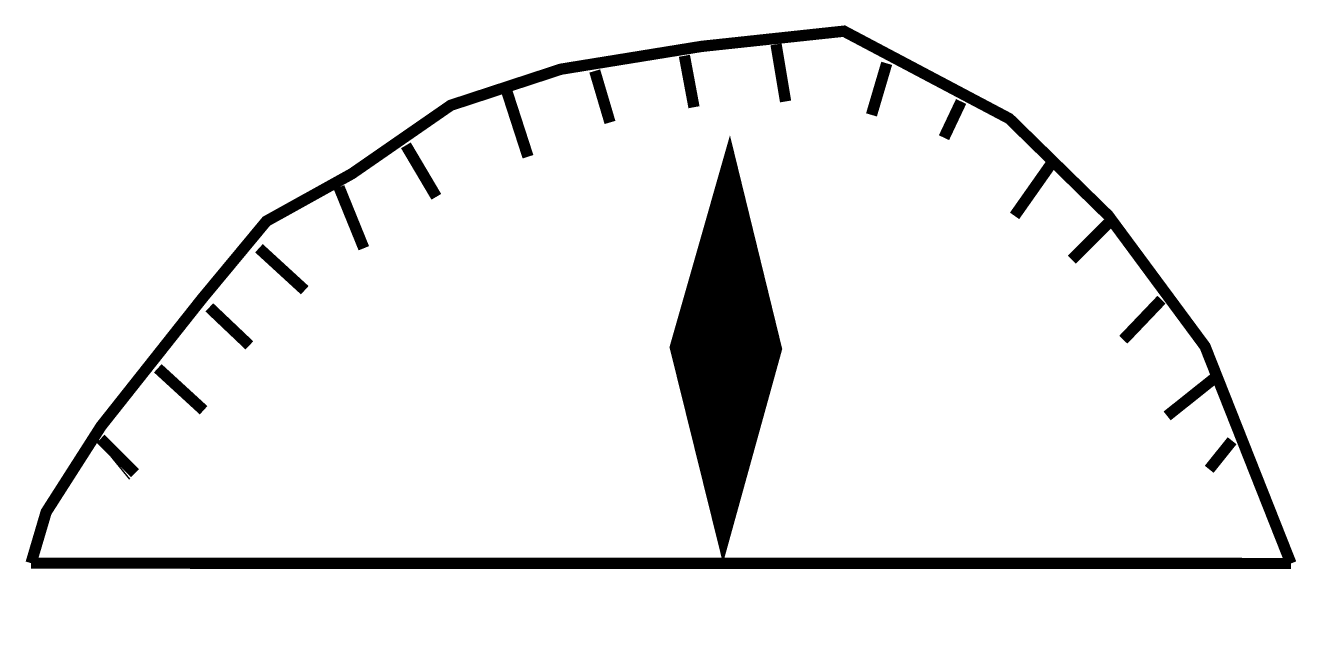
# Model space of a CAD drawing. Extents: x -0.1 to 11.2, y -0.5 to 4.8.
import ezdxf

# ---------------------------------------------------------------- set-up
doc = ezdxf.new("R2010")
doc.units = 0
doc.header["$MEASUREMENT"] = 0
doc.layers.get('0').update_dxf_attribs({"linetype": 'CONTINUOUS'})

msp = doc.modelspace()

# ---------------------------------------------------------------- linework, layer by layer
msp.add_line((0.571, 1.113), (0.874, 0.743))
at = {"const_width": 0.1}
for points in [[(0, 0), (0.134, 0.453), (0.621, 1.214), (0.621, 1.214), (1.514, 2.341), (2.087, 3.031), (2.846, 3.452), (3.722, 4.058), (4.699, 4.378), (5.946, 4.58), (7.209, 4.715), (8.675, 3.94), (9.552, 3.082), (10.411, 1.921), (11.173, -0.003)], [(6.607, 4.598), (6.691, 4.092)], [(5.794, 4.497), (5.879, 4.041)], [(4.999, 4.362), (5.134, 3.906)], [(7.588, 4.43), (7.453, 3.973)], [(4.221, 4.176), (4.407, 3.602)], [(8.248, 4.092), (8.096, 3.771)], [(3.324, 3.703), (3.594, 3.247)], [(9.043, 3.534), (8.722, 3.078)], [(2.731, 3.332), (2.951, 2.791)], [(9.551, 3.011), (9.229, 2.69)], [(2.021, 2.791), (2.427, 2.419)], [(10.025, 2.335), (9.686, 1.98)], [(1.581, 2.267), (1.936, 1.93)], [(1.124, 1.727), (1.53, 1.355)], [(10.498, 1.642), (10.075, 1.305)], [(0.616, 1.102), (0.921, 0.798)], [(10.651, 1.085), (10.448, 0.832)], [(0, 0), (11.173, -0.003)]]:
    msp.add_lwpolyline(points, dxfattribs=at)
msp.add_lwpolyline([(6.198, 3.792, 0, 1, 0), (6.162, 1.906, 1, 0, 0), (6.136, 0, 0, 0, 0)], format="xyseb")

doc.saveas('drawing.dxf')
